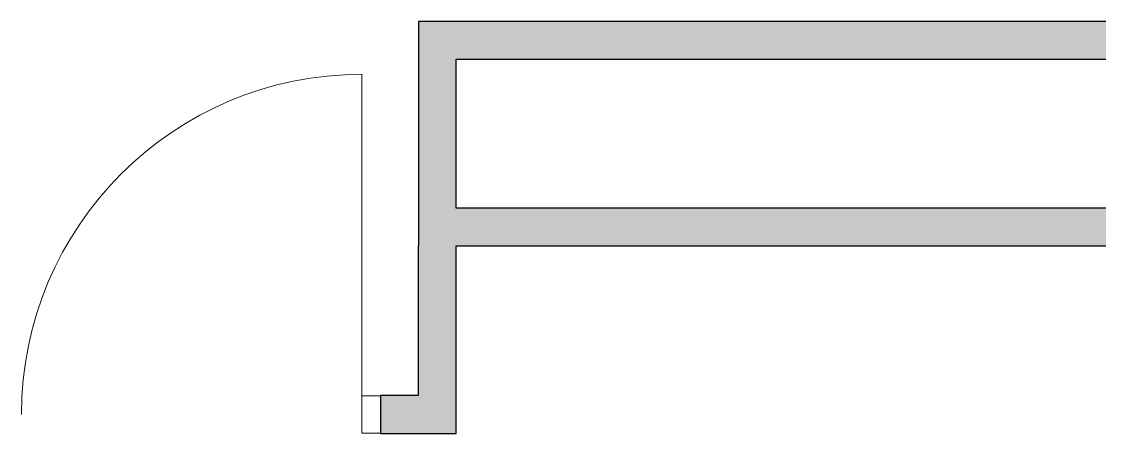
# Model space of a CAD drawing. Header units: millimetres. Extents: x 155927 to 317870, y -36033 to 97293.
# Drawn here: x 201044 to 203926, y 25806 to 26908 of the extents above; entities that cross this region are included whole.
import ezdxf

# ---------------------------------------------------------------- set-up
doc = ezdxf.new("R2010")
doc.units = ezdxf.units.MM
doc.header["$MEASUREMENT"] = 0
for name, color, linetype, lineweight in [('A-DOOR', 4, 'CONTINUOUS', 9), ('A-GLAZ-CWMG', 7, 'CONTINUOUS', 9), ('A-WALL-PATT', 7, 'CONTINUOUS', 9), ('I-WALL', 7, 'CONTINUOUS', 9)]:
    doc.layers.add(name, color=color, linetype=linetype, lineweight=lineweight)

msp = doc.modelspace()

# ---------------------------------------------------------------- hatches: boundary and pattern name
at = {"layer": 'A-WALL-PATT'}
for points in [[(210618.8, 26806.6), (210618.8, 26907.6), (202104.8, 26907.6), (202104.8, 26806.6), (210604.5, 26806.6)], [(202205.8, 26307.6), (202205.8, 26806.6), (202104.8, 26806.6), (202104.8, 26307.6)], [(210618.8, 26307.6), (210618.8, 26408.6), (202205.8, 26408.6), (202205.8, 26307.6), (210604.5, 26307.6)], [(202205.8, 25907.6), (202205.8, 26307.6), (202103.8, 26307.6), (202103.8, 25907.6)]]:
    msp.add_hatch(color=256, dxfattribs=at).paths.add_polyline_path(points, flags=0)
h = msp.add_hatch(color=256, dxfattribs=at)
h.paths.add_polyline_path([(202205.8, 25805.6), (202205.8, 25907.6), (202003.8, 25907.6), (202003.8, 25805.6)], flags=0)
h.paths.add_polyline_path([(200077.8, 25805.6), (200178.8, 25805.6), (200178.8, 25907.6), (200077.8, 25907.6)], flags=0)

# ---------------------------------------------------------------- linework, layer by layer
at = {"layer": 'A-DOOR', "lineweight": 20}
msp.add_line((201953.8, 25856.6), (201953.8, 26766.6), dxfattribs=at)
at = {"layer": 'A-DOOR'}
msp.add_arc((201953.8, 25856.6), 910, 90, 180, dxfattribs=at)
at = {"layer": 'A-GLAZ-CWMG', "lineweight": 20, "extrusion": (0, 0, -1)}
for p, q in [((202003.8, 25906.6), (201953.8, 25906.6)), ((201953.8, 25906.6), (201953.8, 25806.6)), ((202003.8, 25806.6), (202003.8, 25906.6)), ((201953.8, 25806.6), (202003.8, 25806.6))]:
    msp.add_line(p, q, dxfattribs=at)
at = {"layer": 'I-WALL', "lineweight": 30}
for p, q in [((210618.8, 26907.6), (202104.8, 26907.6)), ((202104.8, 26907.6), (202104.8, 26806.6)), ((202104.8, 26806.6), (202104.8, 26307.6)), ((202205.8, 26408.6), (202205.8, 26806.6)), ((202205.8, 26806.6), (210618.8, 26806.6)), ((210618.8, 26408.6), (202205.8, 26408.6)), ((202103.8, 26307.6), (202103.8, 25907.6)), ((202104.8, 26307.6), (202103.8, 26307.6)), ((202205.8, 26307.6), (210618.8, 26307.6)), ((202205.8, 25907.6), (202205.8, 26307.6)), ((202103.8, 25907.6), (202003.8, 25907.6)), ((202003.8, 25907.6), (202003.8, 25805.6)), ((202205.8, 25805.6), (202205.8, 25907.6)), ((202003.8, 25805.6), (202205.8, 25805.6))]:
    msp.add_line(p, q, dxfattribs=at)

doc.saveas('drawing.dxf')
